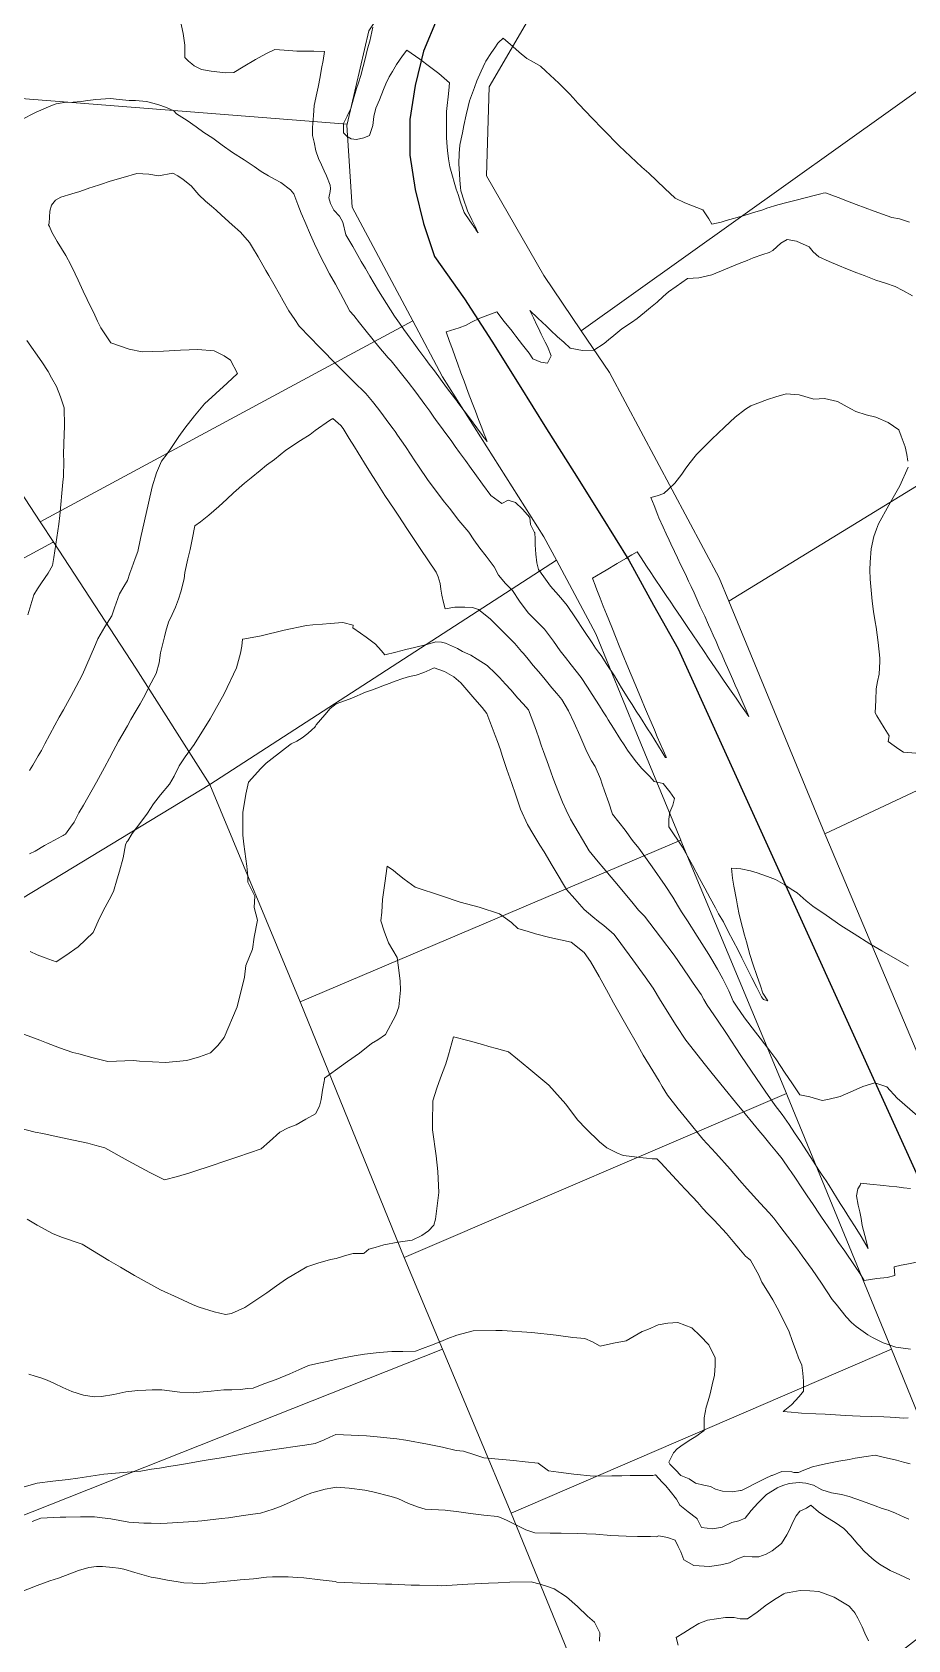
# Model space of a CAD drawing. Header units: inches. Extents: x 11351264 to 11356330, y 6702313 to 6706468.
# Drawn here: x 11351872 to 11352192, y 6705263 to 6705850 of the extents above; entities that cross this region are included whole.
import ezdxf

# ---------------------------------------------------------------- set-up
doc = ezdxf.new("R2010")
doc.units = ezdxf.units.IN
doc.header["$MEASUREMENT"] = 0
doc.layers.add('Shumate_Contours_clip1', color=7, linetype='Continuous', lineweight=0)
doc.layers.add('Shumate_Parcels_clip1', color=7, linetype='Continuous', lineweight=0)
doc.layers.add('Shumate_Streets_clip1', color=7, linetype='Continuous')

msp = doc.modelspace()

# ---------------------------------------------------------------- linework, layer by layer
at = {"layer": 'Shumate_Contours_clip1'}
for points, elevation in [([(11351926.31, 6705854.53), (11351927.28, 6705849.97), (11351927.82, 6705845.67), (11351927.9, 6705841.18), (11351929.2, 6705839.91), (11351930.35, 6705838.95), (11351931.25, 6705838.16), (11351933.94, 6705836.88), (11351937.41, 6705836.28), (11351942.69, 6705835.57), (11351945.69, 6705835.79), (11351949.21, 6705837.85), (11351953.66, 6705840.53), (11351957.43, 6705842.52), (11351960.73, 6705844.14), (11351965.8, 6705843.79), (11351968.78, 6705843.59), (11351975.02, 6705843.47), (11351978.91, 6705843.37), (11351978.36, 6705840.11), (11351977.82, 6705837.25), (11351977.27, 6705834.17), (11351976.51, 6705830.35), (11351976.08, 6705828.19), (11351975.13, 6705823.66), (11351974.82, 6705820.05), (11351974.46, 6705815.63), (11351974.53, 6705812.75), (11351975.03, 6705810.26), (11351975.73, 6705807.14), (11351976.66, 6705804.29), (11351977.74, 6705801.96), (11351978.75, 6705799.8), (11351979.58, 6705797.92), (11351980.93, 6705794.53), (11351981.06, 6705793.35), (11351980.87, 6705792.27), (11351980.46, 6705789.88), (11351981.08, 6705787.81), (11351981.29, 6705787.32), (11351982.28, 6705785.42), (11351984.31, 6705783.17), (11351985.61, 6705781.06), (11351986.69, 6705776.33), (11351989.19, 6705772.12), (11351992.3, 6705766.69), (11351993.83, 6705764.05), (11351995.43, 6705761.28), (11351998.58, 6705755.89), (11352001.5, 6705751.28), (11352004.43, 6705746.66), (11352006.26, 6705744.06), (11352007.85, 6705741.78), (11352009.19, 6705739.89), (11352011.49, 6705736.79), (11352013.36, 6705734.28), (11352015.93, 6705730.81), (11352017.14, 6705729.16), (11352019, 6705726.61), (11352021.23, 6705723.61), (11352023.46, 6705720.61), (11352026.71, 6705716.25), (11352027.14, 6705715.67), (11352027.53, 6705715.14), (11352029.84, 6705712.05), (11352032.16, 6705708.95), (11352034.48, 6705705.86), (11352036.62, 6705703), (11352036.74, 6705702.84), (11352038.26, 6705700.82), (11352037.55, 6705702.63), (11352037.23, 6705703.47), (11352036.32, 6705705.8), (11352035.15, 6705708.85), (11352033.98, 6705711.9), (11352032.81, 6705714.94), (11352031.38, 6705718.75), (11352029.83, 6705722.92), (11352028.72, 6705725.88), (11352027.51, 6705729.16), (11352026.56, 6705731.79), (11352025.56, 6705734.54), (11352024.52, 6705737.42), (11352023.26, 6705740.91), (11352028.04, 6705742.38), (11352030.59, 6705743.35), (11352032.53, 6705744.4), (11352035.66, 6705745.98), (11352041.76, 6705748.18), (11352044.49, 6705744.74), (11352047.35, 6705741.13), (11352047.96, 6705740.34), (11352048.76, 6705739.3), (11352051.24, 6705736.15), (11352053.66, 6705733.07), (11352054.95, 6705731.08), (11352057.92, 6705729.81), (11352060.28, 6705729.47), (11352061.71, 6705732.19), (11352060.31, 6705735.54), (11352059.48, 6705737.18), (11352058.04, 6705740.12), (11352057, 6705742.26), (11352056.6, 6705743.08), (11352055.18, 6705746), (11352053.85, 6705748.72), (11352056.8, 6705745.96), (11352058.37, 6705744.48), (11352059.93, 6705743), (11352061.42, 6705741.52), (11352064.02, 6705739.1), (11352066.23, 6705737.18), (11352068.63, 6705734.99), (11352073.15, 6705734.09), (11352077.18, 6705734.23), (11352081.04, 6705736.61), (11352082.63, 6705738.05), (11352084.52, 6705739.57), (11352087.46, 6705741.99), (11352090.96, 6705744.3), (11352093.1, 6705745.85), (11352095.78, 6705748.02), (11352097.95, 6705749.85), (11352100.33, 6705751.81), (11352102.55, 6705753.82), (11352104.55, 6705755.54), (11352107.27, 6705757.51), (11352111.5, 6705760.46), (11352115.58, 6705760.68), (11352120.29, 6705761.79), (11352125.34, 6705763.86), (11352130.29, 6705765.87), (11352133.21, 6705767.05), (11352135.45, 6705767.95), (11352139.01, 6705769.17), (11352141.23, 6705769.87), (11352142.61, 6705770.63), (11352145.58, 6705773.29), (11352147.89, 6705774.63), (11352151.24, 6705774.04), (11352155.93, 6705772.03), (11352157.39, 6705770.23), (11352159.41, 6705768.32), (11352163.16, 6705766.69), (11352166.35, 6705765.31), (11352169.95, 6705763.87), (11352173.3, 6705762.47), (11352175.98, 6705761.46), (11352180.28, 6705759.82), (11352183.77, 6705758.7), (11352187.29, 6705757.46), (11352190.12, 6705756.03), (11352193.59, 6705754.08)], 1428), ([(11351996.47, 6705852.36), (11351995.39, 6705847.21), (11351994.6, 6705844.33), (11351993.56, 6705840.18), (11351992.99, 6705837.94), (11351992.09, 6705834.61), (11351991.27, 6705831.96), (11351990.6, 6705829.89), (11351989.49, 6705826.09), (11351988.45, 6705822.62), (11351987.1, 6705819.76), (11351985.82, 6705817.12), (11351985.84, 6705813.69), (11351987.08, 6705812.28), (11351988.62, 6705811.54), (11351990.5, 6705811.18), (11351993.28, 6705811.89), (11351995.27, 6705812.66), (11351996.56, 6705816.3), (11351996.94, 6705819.6), (11351997.65, 6705822.68), (11351998.89, 6705825.72), (11352000.41, 6705829.49), (11352001.28, 6705831.53), (11352002.46, 6705834.16), (11352003.64, 6705836.09), (11352005.17, 6705838.62), (11352007.4, 6705841.85), (11352008.89, 6705843.89), (11352013.64, 6705840.55), (11352017.17, 6705837.98), (11352020.59, 6705835.39), (11352024.51, 6705831.91), (11352024.24, 6705829.15), (11352024.01, 6705826.84), (11352023.67, 6705823.71), (11352023.47, 6705821.5), (11352023.45, 6705817.66), (11352023.44, 6705815.16), (11352023.43, 6705812.08), (11352023.56, 6705809.97), (11352023.73, 6705807.2), (11352024.17, 6705804.15), (11352024.62, 6705801.26), (11352025.63, 6705797.8), (11352026.28, 6705795.59), (11352027, 6705793.13), (11352027.66, 6705791.08), (11352028.56, 6705788.38), (11352029.82, 6705784.6), (11352031.94, 6705781.48), (11352033.97, 6705778.56), (11352034.15, 6705778.25), (11352034.97, 6705777.14), (11352034.39, 6705778.32), (11352034.31, 6705778.48), (11352034.21, 6705778.68), (11352032.68, 6705781.81), (11352031.08, 6705785.17), (11352030.71, 6705786.22), (11352029.89, 6705788.73), (11352028.7, 6705792.5), (11352028.5, 6705793.67), (11352028.31, 6705796.36), (11352028.16, 6705798.73), (11352027.93, 6705802.35), (11352028.05, 6705806.16), (11352028.35, 6705809.17), (11352028.79, 6705811.47), (11352029.22, 6705813.71), (11352029.71, 6705816.32), (11352030.65, 6705820.2), (11352031.32, 6705823.29), (11352031.78, 6705825.41), (11352033.66, 6705830.22), (11352034.53, 6705832.72), (11352036.11, 6705836.28), (11352037.54, 6705839.38), (11352037.67, 6705839.62), (11352037.85, 6705839.93), (11352039.91, 6705842.99), (11352041.06, 6705844.71), (11352042.2, 6705846.42), (11352042.41, 6705846.7), (11352044.17, 6705848.3), (11352047.68, 6705845.18), (11352049.98, 6705843.13), (11352052.81, 6705840.82), (11352054.62, 6705839.89), (11352057.75, 6705838.1), (11352059.66, 6705836.21), (11352064.48, 6705831.83), (11352066.68, 6705829.66), (11352068.38, 6705827.94), (11352069.74, 6705826.44), (11352071.44, 6705824.58), (11352074.52, 6705821.23), (11352076.3, 6705819.37), (11352080.74, 6705814.75), (11352086.48, 6705808.92), (11352094.83, 6705801.1), (11352097.31, 6705798.89), (11352103.19, 6705793.37), (11352106.91, 6705789.75), (11352110.43, 6705788.12), (11352117.08, 6705785.56), (11352119.22, 6705782.19), (11352120.33, 6705780.26), (11352123.81, 6705781.05), (11352125.62, 6705781.63), (11352131.84, 6705783.38), (11352135.14, 6705784.37), (11352138.93, 6705785.56), (11352140.46, 6705786.13), (11352144.47, 6705787.31), (11352147.74, 6705788.22), (11352151.09, 6705789.1), (11352154.42, 6705789.96), (11352157.72, 6705790.78), (11352160.17, 6705791.33), (11352161.06, 6705791.6), (11352161.82, 6705791.7), (11352166.5, 6705789.98), (11352169.88, 6705788.72), (11352173.04, 6705787.51), (11352179.58, 6705785.03), (11352186.04, 6705782.74), (11352188.91, 6705782.18), (11352192.52, 6705781.03)], 1426), ([(11351867.84, 6705818.29), (11351873.51, 6705821.29), (11351878.93, 6705823.56), (11351880.81, 6705824.3), (11351883.73, 6705824.75), (11351887.05, 6705824.93), (11351889.92, 6705825.07), (11351892.37, 6705825.54), (11351895.37, 6705825.88), (11351900.68, 6705826.23), (11351903.9, 6705825.92), (11351907.49, 6705825.49), (11351909.87, 6705825.55), (11351913.8, 6705825.15), (11351917.98, 6705823.98), (11351921.18, 6705822.88), (11351923.8, 6705821.66), (11351924.86, 6705820.65), (11351928.7, 6705818.23), (11351931.97, 6705815.82), (11351934.81, 6705813.82), (11351938.12, 6705811.7), (11351941.51, 6705809.14), (11351945.24, 6705806.51), (11351949.48, 6705803.83), (11351953.21, 6705801.31), (11351955.75, 6705799.49), (11351958.38, 6705797.96), (11351960.61, 6705796.7), (11351962.87, 6705795.48), (11351966.49, 6705792.78), (11351967.7, 6705791.36), (11351969.16, 6705787.44), (11351970.32, 6705784.35), (11351970.85, 6705783.22), (11351971.71, 6705781.31), (11351973.8, 6705776.43), (11351975.25, 6705773.15), (11351977.71, 6705767.71), (11351978.69, 6705765.96), (11351980.7, 6705762.18), (11351982.87, 6705758.36), (11351985.62, 6705753.09), (11351988.16, 6705748.54), (11351989.53, 6705746.84), (11351991.61, 6705744.21), (11351994.03, 6705741.2), (11351998.72, 6705735.45), (11352002.15, 6705731.47), (11352003.18, 6705730.36), (11352004.24, 6705729.08), (11352007.02, 6705725.54), (11352009.39, 6705722.54), (11352012.24, 6705718.91), (11352015.46, 6705714.42), (11352015.88, 6705713.85), (11352017.28, 6705711.9), (11352018.84, 6705709.75), (11352020.07, 6705708.03), (11352021.57, 6705705.97), (11352022.8, 6705704.29), (11352025.08, 6705701.15), (11352026.64, 6705699), (11352028.21, 6705696.86), (11352030.37, 6705693.93), (11352032.47, 6705690.93), (11352033.74, 6705689.1), (11352036.6, 6705685.2), (11352039.66, 6705681.14), (11352043.65, 6705678.18), (11352045.96, 6705679.41), (11352048.63, 6705678.57), (11352051.21, 6705676.11), (11352053.88, 6705673.11), (11352054.12, 6705670.51), (11352055.27, 6705668.04), (11352055.58, 6705667.62), (11352055.72, 6705667.48), (11352055.84, 6705665.23), (11352055.86, 6705663.03), (11352056.02, 6705659.63), (11352056.38, 6705656.44), (11352057.06, 6705654.04), (11352059.03, 6705651.36), (11352061.46, 6705647.91), (11352063.34, 6705645.77), (11352065.13, 6705643.7), (11352067.51, 6705640.87), (11352070.58, 6705636.33), (11352073.63, 6705631.78), (11352076.67, 6705627.21), (11352077.91, 6705625.26), (11352078.9, 6705623.87), (11352079.86, 6705622.6), (11352082.05, 6705619.31), (11352084.73, 6705615.11), (11352087.4, 6705610.83), (11352090.08, 6705606.53), (11352091.23, 6705604.69), (11352092.75, 6705602.28), (11352094.27, 6705599.88), (11352096.8, 6705595.84), (11352098.18, 6705593.84), (11352099.5, 6705591.68), (11352100.82, 6705589.47), (11352102.14, 6705587.28), (11352103.3, 6705585.45), (11352103.41, 6705585.35), (11352103.82, 6705585.29), (11352103.5, 6705585.75), (11352102.55, 6705587.95), (11352101.47, 6705590.42), (11352100.4, 6705592.9), (11352099.34, 6705595.37), (11352098.16, 6705598.18), (11352096.83, 6705601.29), (11352095.74, 6705603.86), (11352094.63, 6705606.48), (11352093.16, 6705610.03), (11352092.2, 6705612.37), (11352089.9, 6705617.86), (11352087.57, 6705623.48), (11352086.26, 6705626.74), (11352085.39, 6705628.91), (11352083.79, 6705632.91), (11352081.86, 6705637.65), (11352080.68, 6705640.64), (11352079.52, 6705643.62), (11352078.36, 6705646.6), (11352077.33, 6705649.27), (11352077.24, 6705649.49), (11352076.7, 6705650.9), (11352081.71, 6705653.84), (11352085.82, 6705656.25), (11352088.94, 6705658.1), (11352091.16, 6705659.4), (11352093.03, 6705660.51), (11352094.27, 6705658.63), (11352096.71, 6705654.94), (11352097.82, 6705653.28), (11352099.43, 6705650.85), (11352102.15, 6705646.77), (11352103.94, 6705644.15), (11352105.11, 6705642.44), (11352106.74, 6705640.05), (11352109.16, 6705636.46), (11352111.61, 6705632.8), (11352113.35, 6705630.21), (11352115.19, 6705627.47), (11352117.51, 6705624.08), (11352119.14, 6705621.68), (11352120.51, 6705619.68), (11352122.88, 6705616.19), (11352124.62, 6705613.6), (11352126.85, 6705610.36), (11352129.19, 6705606.98), (11352130.94, 6705604.45), (11352131.79, 6705603.23), (11352133.82, 6705600.29), (11352132.46, 6705603.49), (11352131.26, 6705606.31), (11352129.84, 6705609.63), (11352128.89, 6705611.78), (11352128.01, 6705613.8), (11352126.56, 6705617.14), (11352124.98, 6705620.66), (11352124.06, 6705622.75), (11352122.95, 6705625.25), (11352121.87, 6705627.67), (11352120.8, 6705630.03), (11352119.94, 6705631.97), (11352119.09, 6705633.87), (11352117.73, 6705636.93), (11352116.14, 6705640.42), (11352115, 6705642.93), (11352113.88, 6705645.45), (11352112.78, 6705647.84), (11352111.87, 6705649.79), (11352110.7, 6705652.29), (11352108.94, 6705655.88), (11352107.83, 6705658.25), (11352106.73, 6705660.61), (11352105.42, 6705663.44), (11352104.8, 6705664.74), (11352103.7, 6705667.13), (11352102.6, 6705669.51), (11352101.04, 6705672.91), (11352100.61, 6705673.87), (11352099.25, 6705677.38), (11352098.09, 6705680.39), (11352100.41, 6705680.96), (11352102.82, 6705681.82), (11352104.56, 6705683.46), (11352106.77, 6705685.62), (11352109.33, 6705688.84), (11352110.62, 6705690.72), (11352111.99, 6705692.49), (11352114.74, 6705696.03), (11352117.8, 6705699.15), (11352120.29, 6705701.66), (11352124.94, 6705706.07), (11352126.92, 6705707.94), (11352128.87, 6705709.73), (11352132.58, 6705712.71), (11352134.63, 6705713.9), (11352140.68, 6705716.21), (11352143.73, 6705717.22), (11352147.47, 6705718.26), (11352152.26, 6705717.86), (11352157.56, 6705716.37), (11352161.44, 6705716.5), (11352166.25, 6705715.49), (11352171.16, 6705712.8), (11352172.94, 6705711.77), (11352176.68, 6705710.64), (11352180.3, 6705709.69), (11352184.76, 6705707.82), (11352188.61, 6705705.1), (11352189.5, 6705702.83), (11352190.99, 6705698.9), (11352191.54, 6705696.04), (11352191.97, 6705693.59)], 1430), ([(11351871.06, 6705580.52), (11351872.3, 6705582.49), (11351874.32, 6705585.89), (11351875.44, 6705587.93), (11351876.76, 6705590.36), (11351878.55, 6705593.75), (11351880.34, 6705597.15), (11351881.97, 6705600.01), (11351883.53, 6705602.77), (11351885.03, 6705605.4), (11351886.23, 6705607.57), (11351888.2, 6705611.26), (11351890.41, 6705615.71), (11351893.21, 6705622.06), (11351895.17, 6705626.6), (11351896.06, 6705628.68), (11351898.65, 6705633.04), (11351901.16, 6705637.15), (11351902.12, 6705640.02), (11351903.93, 6705645.14), (11351905.58, 6705647.85), (11351906.88, 6705649.99), (11351907.8, 6705652.68), (11351908.44, 6705654.6), (11351909.67, 6705658.01), (11351910.7, 6705660.58), (11351911.67, 6705665.41), (11351914.63, 6705678.24), (11351915.9, 6705684.23), (11351917.49, 6705689.34), (11351919.35, 6705693.69), (11351921.4, 6705696.27), (11351922.71, 6705698.22), (11351925.69, 6705702.61), (11351927.87, 6705705.67), (11351931.39, 6705710.17), (11351935.03, 6705714.59), (11351939.19, 6705718.35), (11351943.32, 6705722.12), (11351947.07, 6705725.69), (11351944.53, 6705730.55), (11351942.18, 6705732.13), (11351938.56, 6705733.98), (11351932.55, 6705734.42), (11351926.24, 6705734.28), (11351920.03, 6705733.89), (11351912.23, 6705733.56), (11351907.52, 6705734.63), (11351900.8, 6705736.94), (11351897.16, 6705742.33), (11351895.98, 6705744.8), (11351894.92, 6705746.99), (11351892.16, 6705752.73), (11351890.74, 6705755.82), (11351888.84, 6705759.78), (11351887.75, 6705762.07), (11351886.17, 6705765.45), (11351884.41, 6705768.86), (11351882.82, 6705771.44), (11351881.19, 6705773.99), (11351879.31, 6705777.42), (11351878.36, 6705779.49), (11351877.99, 6705780), (11351878.24, 6705780.69), (11351878.48, 6705785), (11351879.19, 6705787.19), (11351880.64, 6705789.01), (11351882.54, 6705790.1), (11351886.6, 6705791.43), (11351889.46, 6705792.19), (11351893.16, 6705793.54), (11351893.96, 6705793.82), (11351897.05, 6705794.84), (11351900.61, 6705795.98), (11351905.27, 6705797.36), (11351910.35, 6705798.84), (11351914.65, 6705798.53), (11351918.2, 6705797.94), (11351923.49, 6705798.95), (11351925.32, 6705797.93), (11351927.21, 6705796.6), (11351930.17, 6705794.29), (11351932.93, 6705790.98), (11351935.42, 6705788.75), (11351937.63, 6705786.83), (11351939.32, 6705785.35), (11351941.22, 6705783.55), (11351945.17, 6705780.01), (11351948.21, 6705777.35), (11351951.45, 6705773.54), (11351952.55, 6705771.74), (11351954.64, 6705768.31), (11351957.43, 6705763.34), (11351958.51, 6705761.5), (11351960.33, 6705758.39), (11351962.42, 6705754.72), (11351963.81, 6705752.27), (11351965.86, 6705748.6), (11351968.08, 6705745.4), (11351969.61, 6705742.96), (11351973.65, 6705738.89), (11351976.96, 6705735.49), (11351979.19, 6705733.11), (11351981.42, 6705730.79), (11351985.38, 6705726.8), (11351986.88, 6705725.38), (11351989.49, 6705722.77), (11351993.96, 6705718.4), (11351996.4, 6705715.41), (11351998.19, 6705713.16), (11351999.83, 6705711.09), (11352002.05, 6705708.08), (11352004, 6705705.43), (11352004.68, 6705704.44), (11352005.55, 6705703.17), (11352008.39, 6705699.03), (11352010.47, 6705695.87), (11352011.61, 6705694.1), (11352013.41, 6705691.41), (11352016.43, 6705686.98), (11352020.39, 6705681.68), (11352022.74, 6705678.69), (11352024.48, 6705676.42), (11352027.91, 6705672), (11352031.56, 6705667.65), (11352033.35, 6705664.89), (11352035.62, 6705661.86), (11352037.89, 6705658.94), (11352039.43, 6705656.96), (11352040.89, 6705655.01), (11352042.46, 6705651.95), (11352044.99, 6705648.96), (11352047.5, 6705646.35), (11352050.13, 6705642.47), (11352053.28, 6705638.23), (11352056.66, 6705634.83), (11352059.23, 6705632.19), (11352062.45, 6705627.81), (11352064.97, 6705624.3), (11352066.84, 6705621.86), (11352068.91, 6705619.14), (11352070.77, 6705616.84), (11352072.65, 6705614.53), (11352074.89, 6705611.08), (11352076.69, 6705608.3), (11352079.36, 6705604.17), (11352080.71, 6705601.99), (11352081.84, 6705600.15), (11352082.52, 6705599.06), (11352084.4, 6705596.09), (11352087.03, 6705591.84), (11352088.27, 6705589.93), (11352089.56, 6705588.01), (11352092.31, 6705584.17), (11352094.67, 6705581.35), (11352097.66, 6705578.42), (11352099.24, 6705576.57), (11352102.57, 6705575.82), (11352104.96, 6705572.81), (11352106.76, 6705570.38), (11352106.12, 6705567.88), (11352104.98, 6705565.38), (11352104.64, 6705562.78), (11352104.6, 6705559.97), (11352109.57, 6705552.59), (11352111.44, 6705549.25), (11352113.29, 6705545.89), (11352115.88, 6705541.12), (11352117.81, 6705537.52), (11352119.74, 6705533.92), (11352121.65, 6705530.32), (11352122.76, 6705528.19), (11352124.58, 6705525.19), (11352126.36, 6705521.76), (11352128.14, 6705518.33), (11352129.91, 6705514.88), (11352131.34, 6705512.05), (11352133.16, 6705508.43), (11352134.96, 6705504.8), (11352136.79, 6705501.19), (11352138.54, 6705497.77), (11352139.17, 6705496.84), (11352140.75, 6705496.3), (11352138.93, 6705499.2), (11352138.13, 6705501.78), (11352136.8, 6705505.63), (11352135.5, 6705509.48), (11352134.24, 6705513.34), (11352133.01, 6705517.96), (11352132.31, 6705520.36), (11352131.58, 6705523.13), (11352130.34, 6705527.87), (11352129.67, 6705531.14), (11352129.3, 6705533.22), (11352128.43, 6705538.26), (11352127.92, 6705541.19), (11352127.56, 6705544.87), (11352130.98, 6705544.67), (11352134.51, 6705543.89), (11352136.91, 6705543.12), (11352140.73, 6705541.86), (11352143.54, 6705540.66), (11352147.03, 6705538.71), (11352149.32, 6705537.21), (11352151.49, 6705535.79), (11352154.83, 6705532.95), (11352157.22, 6705530.92), (11352162.13, 6705527.63), (11352167.51, 6705523.94), (11352172.38, 6705520.87), (11352178.1, 6705517.22), (11352182.39, 6705514.66), (11352189.02, 6705510.81), (11352192.15, 6705509.03)], 1432), ([(11351870.46, 6705637.51), (11351872.71, 6705644.83), (11351873.99, 6705646.94), (11351875.46, 6705649.18), (11351877.88, 6705652.7), (11351879.55, 6705655.5), (11351879.94, 6705658.46), (11351881.76, 6705670.65), (11351882.13, 6705673.77), (11351883.33, 6705686.01), (11351883.47, 6705688.01), (11351883.6, 6705693.7), (11351883.53, 6705696.08), (11351883.66, 6705700.16), (11351883.94, 6705706.52), (11351883.71, 6705713.09), (11351882.38, 6705717.14), (11351880.99, 6705720.98), (11351879.1, 6705724.05), (11351877.87, 6705726.39), (11351875.58, 6705729.98), (11351870.18, 6705737.71)], 1430), ([(11351871.07, 6705550.08), (11351873.13, 6705551.12), (11351876.62, 6705553.1), (11351880.19, 6705555.03), (11351882.91, 6705556.52), (11351883.36, 6705556.78), (11351883.71, 6705556.99), (11351884.2, 6705557.3), (11351886.13, 6705559.83), (11351887.41, 6705561.66), (11351889.07, 6705565.06), (11351890.77, 6705567.94), (11351892.43, 6705570.74), (11351895.57, 6705576.31), (11351898.48, 6705581.66), (11351900.32, 6705585.06), (11351901.71, 6705587.64), (11351903.61, 6705591.26), (11351904.78, 6705593.35), (11351906.85, 6705596.91), (11351908.13, 6705599.16), (11351910.12, 6705602.55), (11351911.48, 6705604.99), (11351913.31, 6705608.23), (11351914.72, 6705611.01), (11351917.35, 6705615.96), (11351918.5, 6705619.95), (11351919, 6705623.63), (11351920.39, 6705629.43), (11351920.94, 6705631.49), (11351921.88, 6705634.74), (11351923.21, 6705637.63), (11351924.48, 6705640.32), (11351925.54, 6705643.16), (11351926.43, 6705645.92), (11351927.66, 6705650.59), (11351927.86, 6705653), (11351928.9, 6705657.88), (11351929.76, 6705661.35), (11351930.5, 6705664.96), (11351931.48, 6705670.04), (11351933.51, 6705671.45), (11351936.64, 6705673.92), (11351940.26, 6705677.01), (11351943.16, 6705679.71), (11351945.66, 6705682.07), (11351949.58, 6705685.56), (11351952.06, 6705687.6), (11351955.4, 6705690.22), (11351957.72, 6705692.18), (11351960.65, 6705694.23), (11351964.71, 6705697.64), (11351970.06, 6705701.16), (11351973.63, 6705703.44), (11351975.47, 6705704.86), (11351980.69, 6705708.53), (11351981.95, 6705709.3), (11351984.87, 6705706.63), (11351985.65, 6705705.63), (11351987.87, 6705701.99), (11351989.8, 6705698.91), (11351991.18, 6705696.65), (11351994.5, 6705691.34), (11351996.57, 6705687.98), (11351997.8, 6705685.98), (11352000.84, 6705681.14), (11352004.32, 6705676.06), (11352005.73, 6705673.88), (11352009.13, 6705668.71), (11352012.53, 6705663.57), (11352014.06, 6705661.32), (11352016.57, 6705657.54), (11352019.67, 6705653.04), (11352020.33, 6705651.4), (11352021.05, 6705648.92), (11352021.38, 6705646.85), (11352021.7, 6705644.67), (11352022.28, 6705642.02), (11352022.93, 6705639.63), (11352026.48, 6705640.24), (11352030.17, 6705640.3), (11352032.96, 6705640.2), (11352035.14, 6705639.47), (11352039.48, 6705635.88), (11352042.15, 6705633.22), (11352048.38, 6705627.01), (11352050.84, 6705624.11), (11352051.17, 6705623.75), (11352051.51, 6705623.31), (11352053.23, 6705621.27), (11352055.14, 6705618.99), (11352057.03, 6705616.7), (11352058.92, 6705614.41), (11352061.9, 6705610.83), (11352063.71, 6705608.69), (11352065.51, 6705606.54), (11352068.03, 6705602.33), (11352070, 6705598.03), (11352072.11, 6705593.37), (11352074.72, 6705587.38), (11352076.43, 6705584.13), (11352077.77, 6705581.98), (11352079.62, 6705577.48), (11352080.29, 6705575.56), (11352081.17, 6705573.11), (11352082.73, 6705568.75), (11352083.98, 6705565), (11352084.08, 6705564.6), (11352088.72, 6705558.75), (11352091.42, 6705555.01), (11352093.64, 6705552.13), (11352098.49, 6705545.36), (11352103.33, 6705538.56), (11352106.04, 6705534.21), (11352108.16, 6705530.74), (11352109.22, 6705528.91), (11352111.41, 6705525.65), (11352115, 6705519.99), (11352119.29, 6705513.24), (11352120.37, 6705511.52), (11352122.43, 6705507.9), (11352124.4, 6705504.45), (11352126.5, 6705499.96), (11352128.17, 6705496.18), (11352129.37, 6705494.37), (11352132.31, 6705490.1), (11352136.33, 6705484.89), (11352137.94, 6705482.69), (11352141.55, 6705478.07), (11352143.66, 6705475.16), (11352147.15, 6705469.88), (11352149.6, 6705466.4), (11352152.54, 6705461.95), (11352156.18, 6705461.23), (11352160.62, 6705459.92), (11352162.7, 6705460.23), (11352167.26, 6705461.34), (11352173.01, 6705463.9), (11352175.53, 6705465), (11352179.87, 6705466.42), (11352184.3, 6705464.95), (11352188.06, 6705460.75), (11352195.49, 6705454.37)], 1434), ([(11352192.01, 6705691.46), (11352188.98, 6705684.68), (11352187.01, 6705681.25), (11352184.98, 6705677.58), (11352181.21, 6705670.69), (11352180.46, 6705668.74), (11352179.46, 6705666.11), (11352178.49, 6705661.6), (11352178.22, 6705656.73), (11352178.09, 6705653.95), (11352178.16, 6705650.54), (11352178.87, 6705642.44), (11352179.44, 6705638.65), (11352180, 6705634.96), (11352180.33, 6705632.94), (11352181.06, 6705627.37), (11352181.7, 6705621.65), (11352181.72, 6705620.43), (11352181.42, 6705615.78), (11352180.89, 6705613.14), (11352180.42, 6705610.42), (11352180.23, 6705606.22), (11352179.98, 6705601.59), (11352180.63, 6705600.53), (11352182, 6705598.31), (11352183.34, 6705596.1), (11352185.09, 6705593.29), (11352184.78, 6705591.22), (11352186.99, 6705589.53), (11352188.66, 6705588.31), (11352190.36, 6705587.21), (11352194.86, 6705586.89)], 1430), ([(11351871.37, 6705514.36), (11351873.96, 6705513.21), (11351876.86, 6705512.09), (11351880.87, 6705510.6), (11351884.42, 6705512.96), (11351888.87, 6705516.05), (11351894.31, 6705521.31), (11351896.62, 6705526.55), (11351898.75, 6705530.64), (11351900.17, 6705533.23), (11351901.73, 6705536.3), (11351903.16, 6705540.94), (11351904.03, 6705543.79), (11351905.35, 6705548.68), (11351906.19, 6705553.35), (11351906.63, 6705554.45), (11351907.06, 6705554.82), (11351908.65, 6705557.53), (11351911.77, 6705561.68), (11351914.24, 6705564.91), (11351916.46, 6705568.33), (11351918.98, 6705571.66), (11351922.28, 6705575.55), (11351923.9, 6705578.52), (11351925.8, 6705582.27), (11351927.94, 6705585.52), (11351931.22, 6705590.03), (11351937.05, 6705599.41), (11351942.16, 6705608.61), (11351946.71, 6705618.1), (11351947.46, 6705620.76), (11351948.19, 6705623.43), (11351948.63, 6705626.07), (11351948.9, 6705628.56), (11351949.02, 6705628.59), (11351952.43, 6705629.22), (11351955.75, 6705629.84), (11351964.11, 6705631.91), (11351972.33, 6705633.57), (11351974.58, 6705633.75), (11351978.14, 6705634.05), (11351980.99, 6705634.24), (11351985.55, 6705634.62), (11351989.29, 6705633.73), (11351989.21, 6705632.66), (11351992.04, 6705630.77), (11351994.13, 6705629.35), (11351997.5, 6705626.8), (11351999.54, 6705624.38), (11352000.87, 6705622.81), (11352004.89, 6705623.84), (11352008.6, 6705624.78), (11352011.69, 6705625.52), (11352016.28, 6705626.68), (11352019.55, 6705627.56), (11352021.6, 6705627.43), (11352023.07, 6705627.1), (11352027.41, 6705625.1), (11352029.25, 6705624.08), (11352032.26, 6705622.7), (11352034.68, 6705621.28), (11352038.23, 6705618.99), (11352041.31, 6705615.98), (11352042.73, 6705614.56), (11352044.92, 6705612.17), (11352046.87, 6705610), (11352049.47, 6705607.04), (11352051.43, 6705604.95), (11352053.36, 6705602.69), (11352055.38, 6705597.65), (11352056.31, 6705594.93), (11352057.12, 6705592.49), (11352058.13, 6705589.49), (11352058.88, 6705587.45), (11352060.72, 6705582.51), (11352062.41, 6705577.66), (11352064.33, 6705572.61), (11352065.85, 6705569.03), (11352067.15, 6705566.06), (11352068.68, 6705562.8), (11352071.48, 6705558.07), (11352073.09, 6705555.31), (11352075.52, 6705551.14), (11352078.8, 6705547.21), (11352080.88, 6705544.74), (11352086.23, 6705538.39), (11352091.59, 6705531.91), (11352093.5, 6705529.5), (11352095.71, 6705527.3), (11352099.64, 6705522.15), (11352101.55, 6705519.63), (11352106.61, 6705513), (11352111.84, 6705505.43), (11352113.51, 6705502.86), (11352116.39, 6705498.62), (11352117.47, 6705496.86), (11352118.59, 6705494.72), (11352122.38, 6705489.29), (11352125.66, 6705484.38), (11352130.94, 6705476.42), (11352136.62, 6705467.97), (11352139.85, 6705463.33), (11352143.48, 6705458.14), (11352145.98, 6705454.83), (11352148.55, 6705451.17), (11352150.57, 6705448.13), (11352152.7, 6705444.91), (11352155.13, 6705441.16), (11352156.26, 6705439.4), (11352157.56, 6705437.38), (11352159.23, 6705434.78), (11352160.4, 6705433.01), (11352162.06, 6705430.51), (11352163.17, 6705428.79), (11352164.55, 6705426.61), (11352165.89, 6705424.42), (11352167.26, 6705422.24), (11352168.63, 6705420.06), (11352170.64, 6705416.85), (11352172.75, 6705413.68), (11352174.85, 6705410.22), (11352177.48, 6705405.85), (11352176.25, 6705410.51), (11352175.26, 6705414.22), (11352174.87, 6705416.78), (11352174.39, 6705419.22), (11352173.85, 6705421.65), (11352173.19, 6705425.03), (11352173.68, 6705427.62), (11352174.51, 6705428.95), (11352174.81, 6705429.7), (11352178.11, 6705429.34), (11352183.02, 6705428.83), (11352185.16, 6705428.61), (11352187.97, 6705428.31), (11352190.34, 6705428.05), (11352192.95, 6705427.77)], 1436), ([(11351868.25, 6705484.46), (11351872.52, 6705482.86), (11351874.94, 6705481.99), (11351877.32, 6705481.02), (11351882.12, 6705479.18), (11351886.98, 6705477.47), (11351889.12, 6705476.93), (11351893.87, 6705475.65), (11351899.75, 6705474.12), (11351909.06, 6705474.5), (11351911.28, 6705474.32), (11351920.83, 6705473.84), (11351928.58, 6705474.6), (11351933.22, 6705475.93), (11351937.21, 6705477.31), (11351939.95, 6705480.07), (11351942.19, 6705482.98), (11351946.96, 6705494.12), (11351949.58, 6705505.04), (11351950.1, 6705509.29), (11351952.55, 6705515.21), (11351953.23, 6705519.58), (11351954.34, 6705525.86), (11351953.14, 6705530.52), (11351953.38, 6705534.61), (11351950.87, 6705539.79), (11351950.81, 6705541.91), (11351950.49, 6705545.59), (11351949.37, 6705553.68), (11351949.07, 6705556.95), (11351948.97, 6705565.24), (11351950.14, 6705571.93), (11351951.15, 6705576.3), (11351955.58, 6705581.28), (11351957.61, 6705583.29), (11351964.61, 6705588.7), (11351966.69, 6705590.34), (11351968.71, 6705591.34), (11351970.73, 6705592.54), (11351972.76, 6705594.07), (11351974.28, 6705595.42), (11351975.38, 6705596.45), (11351975.54, 6705596.8), (11351975.81, 6705597.3), (11351978.93, 6705600.96), (11351980.97, 6705603.19), (11351983.07, 6705604.88), (11351986.53, 6705606.09), (11351988.88, 6705606.99), (11351993.89, 6705609.14), (11351996, 6705609.94), (11351997.98, 6705610.7), (11352000.22, 6705611.54), (11352002.46, 6705612.36), (11352004.71, 6705613.18), (11352007.42, 6705614.18), (11352009.95, 6705614.88), (11352012.3, 6705615.4), (11352015.09, 6705616.38), (11352017.39, 6705617.34), (11352018.89, 6705618.09), (11352022.67, 6705616.69), (11352026.07, 6705614.82), (11352028.68, 6705612.55), (11352031.59, 6705609.14), (11352033.78, 6705606.66), (11352036.45, 6705603.65), (11352038.2, 6705601.37), (11352039.29, 6705598.43), (11352040.13, 6705596.28), (11352041.22, 6705593.3), (11352042.01, 6705591.18), (11352043.12, 6705588.08), (11352043.78, 6705586.08), (11352045.48, 6705580.96), (11352047.26, 6705575.86), (11352048.64, 6705571.87), (11352050.48, 6705566.48), (11352052.99, 6705560.77), (11352054.96, 6705557.56), (11352057.53, 6705553.29), (11352059.07, 6705550.77), (11352062.03, 6705545.81), (11352063.17, 6705543.95), (11352067.25, 6705537.1), (11352070.29, 6705533.59), (11352073.66, 6705529.69), (11352076.93, 6705527.11), (11352078.95, 6705525.39), (11352080.84, 6705523.91), (11352084.61, 6705520.62), (11352087.07, 6705517.28), (11352091.47, 6705511.34), (11352095.96, 6705505.07), (11352098.91, 6705501.03), (11352101.55, 6705496.49), (11352107.34, 6705487.3), (11352110.89, 6705481.92), (11352118.04, 6705472.86), (11352120.01, 6705470.45), (11352125.24, 6705463.93), (11352129, 6705459.35), (11352132.47, 6705455.08), (11352138.08, 6705448.26), (11352139.09, 6705447.11), (11352141.58, 6705444.07), (11352143.93, 6705441.18), (11352146.02, 6705438.61), (11352148.63, 6705434.8), (11352148.95, 6705434.32), (11352149.29, 6705433.81), (11352150.85, 6705431.52), (11352153.03, 6705428.32), (11352155.21, 6705425.11), (11352157.37, 6705421.88), (11352158.06, 6705420.82), (11352158.94, 6705419.47), (11352160.45, 6705417.24), (11352163.9, 6705412.13), (11352166.67, 6705408.05), (11352168.89, 6705404.78), (11352172.45, 6705399.62), (11352174.56, 6705396.49), (11352175.98, 6705394.14), (11352180.56, 6705394.9), (11352184.43, 6705395.21), (11352187.21, 6705395.93), (11352186.92, 6705399.16), (11352189.46, 6705399.72), (11352191.58, 6705400.11), (11352196.94, 6705401.14)], 1438), ([(11351866.57, 6705450.05), (11351873.18, 6705448.36), (11351876.01, 6705447.88), (11351879.71, 6705447.05), (11351887.2, 6705445.4), (11351892.47, 6705444.33), (11351894.99, 6705443.64), (11351898.63, 6705442.66), (11351907.1, 6705437.91), (11351915.12, 6705433.64), (11351920.42, 6705430.88), (11351925.17, 6705432.1), (11351929.65, 6705433.44), (11351938.88, 6705436.56), (11351940.98, 6705437.27), (11351947.19, 6705439.37), (11351955.7, 6705442.27), (11351958.83, 6705444.93), (11351962.56, 6705448.39), (11351965.65, 6705449.9), (11351968.47, 6705451.04), (11351971.99, 6705453.09), (11351975.53, 6705455.03), (11351977.07, 6705457.84), (11351977.65, 6705460.29), (11351978.19, 6705463.71), (11351978.78, 6705466.88), (11351978.87, 6705467.64), (11351978.85, 6705468.11), (11351982.93, 6705470.96), (11351987.29, 6705474.18), (11351991.63, 6705477.23), (11351996.03, 6705480.74), (11351998.36, 6705482.07), (11352001.2, 6705483.99), (11352004.96, 6705491.16), (11352005.98, 6705494.1), (11352006.59, 6705500.21), (11352006.49, 6705503.62), (11352005.73, 6705509.43), (11352005.43, 6705512.16), (11352002.29, 6705517.5), (11352000.64, 6705521.84), (11351999.45, 6705525.54), (11351999.81, 6705528.71), (11352000.03, 6705533.38), (11352000.86, 6705539.38), (11352001.72, 6705545.61), (11352004.02, 6705544.02), (11352005.61, 6705542.68), (11352008, 6705540.88), (11352012.01, 6705537.96), (11352021.59, 6705534.68), (11352028.36, 6705532.43), (11352035.37, 6705530.64), (11352042.78, 6705528.15), (11352047.21, 6705525.05), (11352049.45, 6705522.83), (11352053.28, 6705521.64), (11352055.92, 6705520.8), (11352061.21, 6705519.51), (11352068.95, 6705517.77), (11352073.69, 6705514.04), (11352076.05, 6705510.76), (11352079.14, 6705505.19), (11352082.57, 6705499.02), (11352084.47, 6705495.59), (11352089.85, 6705486.03), (11352092.67, 6705481.12), (11352095.32, 6705476.54), (11352098.78, 6705470.81), (11352101.09, 6705466.93), (11352102.24, 6705465.07), (11352104.13, 6705461.89), (11352108.07, 6705456.89), (11352111.29, 6705452.84), (11352117.02, 6705445.79), (11352121.76, 6705440.63), (11352127.07, 6705434.76), (11352130.46, 6705430.81), (11352133.22, 6705427.59), (11352138.05, 6705422.36), (11352141.27, 6705418.82), (11352142.95, 6705416.86), (11352145.17, 6705414.03), (11352146.79, 6705411.92), (11352151.61, 6705405.51), (11352153.37, 6705403.09), (11352157.02, 6705398.12), (11352160.46, 6705393.09), (11352164.31, 6705387.14), (11352165.79, 6705385.42), (11352169.4, 6705380.77), (11352171.36, 6705378.81), (11352173.05, 6705377.24), (11352177.3, 6705374.2), (11352178.99, 6705373.24), (11352182.93, 6705371.32), (11352187.56, 6705369.8), (11352192.93, 6705368.95)], 1440), ([(11351870.24, 6705416.53), (11351873.95, 6705414.39), (11351879.46, 6705411.32), (11351882.83, 6705409.93), (11351890.4, 6705407.4), (11351900.1, 6705401.46), (11351904.32, 6705399), (11351909.47, 6705395.96), (11351918.93, 6705390.74), (11351925.39, 6705387.76), (11351930.9, 6705385.16), (11351933.05, 6705384.41), (11351938.55, 6705382.63), (11351942.68, 6705381.67), (11351944.85, 6705382.09), (11351949.72, 6705384.19), (11351957.85, 6705389.64), (11351961.29, 6705392.18), (11351964.94, 6705394.76), (11351972.41, 6705399.08), (11351976.4, 6705400.46), (11351981.03, 6705401.75), (11351983.13, 6705402.21), (11351985.79, 6705402.98), (11351987.91, 6705403.62), (11351989.3, 6705403.99), (11351993.04, 6705403.98), (11351993.16, 6705404), (11351993.39, 6705404.12), (11351995.11, 6705405.52), (11351997.32, 6705406.17), (11352000.53, 6705407.14), (11352005.81, 6705408.11), (11352010.88, 6705408.86), (11352014.4, 6705410.51), (11352016.8, 6705412.21), (11352018.83, 6705414.38), (11352019.44, 6705416.51), (11352020.61, 6705426.31), (11352020.21, 6705433.99), (11352019.69, 6705439.66), (11352018.33, 6705449.2), (11352018.27, 6705451.72), (11352018.47, 6705459.83), (11352019.92, 6705464.38), (11352021.24, 6705468.22), (11352023.13, 6705473.27), (11352024.18, 6705476.62), (11352025.96, 6705483.18), (11352031.68, 6705481.7), (11352036.52, 6705480.33), (11352038.88, 6705479.7), (11352041.66, 6705478.9), (11352046.09, 6705477.72), (11352049.31, 6705475.02), (11352053.51, 6705471.59), (11352060.79, 6705465.5), (11352066.97, 6705458.59), (11352071.25, 6705452.8), (11352074.41, 6705449.53), (11352079.36, 6705444.77), (11352082.05, 6705442.59), (11352085.59, 6705440.79), (11352088.01, 6705439.8), (11352090.15, 6705439.52), (11352094.04, 6705439.1), (11352096.47, 6705438.86), (11352098.58, 6705438.58), (11352100.28, 6705438.58), (11352101.67, 6705437.1), (11352106.01, 6705432.48), (11352107.48, 6705430.9), (11352110.63, 6705427.55), (11352113.26, 6705424.69), (11352115.23, 6705422.59), (11352117.1, 6705420.48), (11352118.82, 6705418.63), (11352121.18, 6705416.12), (11352125.67, 6705411.24), (11352128.14, 6705408.41), (11352130.8, 6705405.21), (11352132.62, 6705403.03), (11352134.49, 6705401.5), (11352137.49, 6705396.12), (11352138.66, 6705393.5), (11352140.69, 6705390.23), (11352142.63, 6705387.1), (11352144.2, 6705384.09), (11352146.23, 6705380.12), (11352147.38, 6705377.77), (11352148.44, 6705375.66), (11352149.82, 6705371.86), (11352151.14, 6705368.24), (11352152.04, 6705365.82), (11352153.19, 6705363.14), (11352153.53, 6705360.25), (11352153.88, 6705357.37), (11352153.78, 6705353.71), (11352153.39, 6705353.06), (11352152.21, 6705351.72), (11352149.39, 6705348.67), (11352146.35, 6705346.17), (11352149.3, 6705345.93), (11352151.89, 6705345.74), (11352153.04, 6705345.65), (11352158.33, 6705345.4), (11352161.71, 6705345.2), (11352163.87, 6705345.07), (11352169.09, 6705344.77), (11352171.73, 6705344.62), (11352174.51, 6705344.47), (11352178.84, 6705344.36), (11352183.17, 6705344.24), (11352185.44, 6705344.1), (11352187.49, 6705344.02), (11352190.36, 6705343.8), (11352192.04, 6705343.92)], 1442), ([(11351870.89, 6705359.82), (11351873.2, 6705359.11), (11351875.62, 6705358.35), (11351877.58, 6705357.68), (11351880.28, 6705356.47), (11351883.3, 6705355.04), (11351886.62, 6705353.49), (11351890.83, 6705352.25), (11351894.67, 6705351.58), (11351897.45, 6705351.75), (11351901.87, 6705352.45), (11351906.3, 6705353.37), (11351910.73, 6705353.89), (11351913.56, 6705353.96), (11351915.92, 6705354.12), (11351919.45, 6705354.18), (11351925.98, 6705353.29), (11351930.95, 6705352.99), (11351934.52, 6705353.41), (11351937.52, 6705353.6), (11351942.04, 6705354.16), (11351945.05, 6705354.18), (11351948.21, 6705354.28), (11351950.72, 6705354.62), (11351952.77, 6705354.74), (11351956.66, 6705356.31), (11351961.2, 6705357.92), (11351966.14, 6705360.01), (11351969.48, 6705361.49), (11351973.07, 6705363.08), (11351976.8, 6705363.84), (11351979.79, 6705364.56), (11351983.42, 6705365.3), (11351989.71, 6705366.59), (11351993.47, 6705367.22), (11351998.79, 6705367.83), (11352003.43, 6705368.13), (11352007.46, 6705368.21), (11352012.13, 6705368.33), (11352014.65, 6705369.22), (11352017.91, 6705370.46), (11352021.34, 6705371.81), (11352023.95, 6705372.93), (11352027.16, 6705374.13), (11352033.13, 6705375.72), (11352041.48, 6705375.84), (11352043.8, 6705375.85), (11352054.57, 6705375.06), (11352063.49, 6705374.18), (11352069.61, 6705373.25), (11352073.99, 6705372.9), (11352076.81, 6705371.73), (11352079.52, 6705370.06), (11352084.41, 6705371.18), (11352089.07, 6705372.1), (11352094.94, 6705375.41), (11352096.99, 6705376.17), (11352100.68, 6705377.87), (11352104.25, 6705378.46), (11352107.97, 6705378.76), (11352113.04, 6705376.82), (11352116.06, 6705373.88), (11352119.28, 6705370.55), (11352121.55, 6705365.9), (11352121.55, 6705363.06), (11352121.35, 6705359.55), (11352120.47, 6705355.99), (11352119.79, 6705352.67), (11352118.98, 6705350.09), (11352118.28, 6705347.75), (11352117.6, 6705343.88), (11352117.53, 6705341.88), (11352117.6, 6705339.26), (11352114.47, 6705337.1), (11352112.72, 6705335.99), (11352109.93, 6705334.16), (11352107.68, 6705332.62), (11352106.34, 6705331.08), (11352105.47, 6705329.43), (11352104.65, 6705327.74), (11352105.02, 6705327), (11352105.55, 6705326.33), (11352107.02, 6705324.86), (11352109.06, 6705322.78), (11352112.02, 6705321.61), (11352114.41, 6705320.01), (11352117.38, 6705319.35), (11352119.89, 6705318.76), (11352121.73, 6705317.82), (11352124.25, 6705317.15), (11352127.83, 6705316.89), (11352130.76, 6705317.31), (11352131.04, 6705317.31), (11352131.46, 6705317.45), (11352133.6, 6705318.53), (11352136.19, 6705319.84), (11352138.4, 6705320.95), (11352140.84, 6705322.16), (11352141.21, 6705322.34), (11352142.11, 6705322.79), (11352142.34, 6705322.88), (11352145.87, 6705324.34), (11352149.58, 6705324.17), (11352150.25, 6705323.93), (11352151.98, 6705323.9), (11352153.95, 6705324.75), (11352157.06, 6705326), (11352159.22, 6705326.47), (11352161.87, 6705327.1), (11352164.26, 6705327.57), (11352166.76, 6705328.06), (11352170.56, 6705328.73), (11352172.69, 6705329.12), (11352176.71, 6705329.82), (11352179.99, 6705330.24), (11352182.94, 6705329.48), (11352187.75, 6705328.38), (11352190.37, 6705327.72), (11352192.8, 6705327.05)], 1444), ([(11351869.11, 6705318.71), (11351873.9, 6705319.98), (11351879.68, 6705320.7), (11351885.2, 6705321.37), (11351888.7, 6705321.9), (11351891.89, 6705322.37), (11351898.29, 6705323.31), (11351905.41, 6705323.94), (11351909.57, 6705324.33), (11351911.76, 6705324.45), (11351915.64, 6705325.08), (11351918.65, 6705325.51), (11351922.03, 6705326.08), (11351925.87, 6705326.73), (11351928.84, 6705327.26), (11351933.49, 6705328.02), (11351935.61, 6705328.39), (11351941.16, 6705329.27), (11351948.8, 6705330.63), (11351955.55, 6705331.64), (11351962.28, 6705332.63), (11351969, 6705333.58), (11351971.7, 6705333.93), (11351975.5, 6705334.48), (11351978.69, 6705335.87), (11351980.86, 6705336.87), (11351983.04, 6705337.82), (11351994.19, 6705337.35), (11351996.82, 6705337.04), (11352005.34, 6705336.24), (11352008.54, 6705335.72), (11352016.5, 6705334.28), (11352021.95, 6705333.15), (11352026.9, 6705331.99), (11352029.68, 6705331.71), (11352033.73, 6705330.4), (11352037.11, 6705329.33), (11352041.03, 6705328.95), (11352047.88, 6705328.33), (11352052.11, 6705327.82), (11352056.86, 6705327.28), (11352060.66, 6705324.53), (11352064.32, 6705324.06), (11352069.92, 6705323.35), (11352077.12, 6705322.6), (11352083.86, 6705322.69), (11352087.52, 6705322.75), (11352090.55, 6705322.79), (11352093.18, 6705322.82), (11352098.83, 6705322.82), (11352099.79, 6705323.05), (11352102.24, 6705320.4), (11352103.54, 6705319.04), (11352105.17, 6705317.05), (11352107.46, 6705314.2), (11352108.68, 6705311.99), (11352111.71, 6705309.53), (11352114.8, 6705307.23), (11352114.92, 6705307.1), (11352114.97, 6705307.04), (11352116.6, 6705303.8), (11352120.72, 6705303.29), (11352124.13, 6705303.94), (11352127.59, 6705305.62), (11352130.21, 6705306.31), (11352132.47, 6705307.21), (11352134.68, 6705310.07), (11352137.13, 6705312.74), (11352140.26, 6705315.84), (11352144.04, 6705318.2), (11352144.25, 6705318.33), (11352146.3, 6705319.2), (11352148.64, 6705319.96), (11352152.24, 6705320.28), (11352154.64, 6705319.97), (11352157.51, 6705319.33), (11352160.58, 6705317.57), (11352164.11, 6705316.48), (11352167.74, 6705315.89), (11352170.52, 6705315.13), (11352175.38, 6705313.44), (11352180.04, 6705311.74), (11352182.57, 6705310.78), (11352184.71, 6705310.1), (11352187.38, 6705309.08), (11352190.59, 6705307.62), (11352192.29, 6705306.83)], 1446), ([(11351872.07, 6705306.06), (11351875.28, 6705307.27), (11351882.33, 6705307.57), (11351884.34, 6705307.6), (11351889.71, 6705307.68), (11351894.8, 6705307.77), (11351897.69, 6705307.34), (11351900.76, 6705306.99), (11351907.44, 6705305.74), (11351912.84, 6705305.44), (11351915.57, 6705305.35), (11351918.9, 6705305.22), (11351921.4, 6705305.44), (11351927.21, 6705305.76), (11351931.18, 6705306.05), (11351934.06, 6705306.27), (11351941.19, 6705307.07), (11351943.84, 6705307.39), (11351948.48, 6705308.05), (11351952.63, 6705308.65), (11351955.5, 6705309.09), (11351960.05, 6705310.5), (11351963.09, 6705311.66), (11351967.14, 6705313.48), (11351971.7, 6705315.48), (11351974.21, 6705316.51), (11351979.07, 6705317.79), (11351981.95, 6705318.3), (11351983.15, 6705318.53), (11351987.93, 6705318.2), (11351993.57, 6705317.49), (11351996.46, 6705316.82), (11352003.21, 6705315.11), (11352005.6, 6705314.44), (11352009.58, 6705312.63), (11352013.25, 6705311.21), (11352015.66, 6705310.5), (11352022.97, 6705310.17), (11352027.93, 6705309.58), (11352032.15, 6705308.99), (11352037.11, 6705308.36), (11352042.02, 6705307.86), (11352043.13, 6705307.48), (11352045.6, 6705306.36), (11352049.03, 6705304.66), (11352052.46, 6705303), (11352055.68, 6705301.9), (11352061.34, 6705301.8), (11352065.36, 6705301.78), (11352071.14, 6705301.67), (11352077.93, 6705301.34), (11352083.49, 6705300.93), (11352086.19, 6705300.79), (11352089.01, 6705300.63), (11352093.24, 6705300.5), (11352097.99, 6705300.5), (11352099.98, 6705300.37), (11352101.03, 6705300.82), (11352104.1, 6705300.14), (11352106.98, 6705299.24), (11352108.07, 6705296.88), (11352109.07, 6705294.91), (11352110.15, 6705292.03), (11352113.82, 6705289.95), (11352119.55, 6705289.6), (11352123.63, 6705290.2), (11352126.76, 6705290.85), (11352129.66, 6705292.32), (11352132.3, 6705293.29), (11352135.02, 6705293.13), (11352137.46, 6705293.13), (11352140.24, 6705294.11), (11352142.38, 6705295.28), (11352145.76, 6705297.91), (11352147.77, 6705301.1), (11352148.67, 6705303.02), (11352149.87, 6705305.71), (11352151.14, 6705308.08), (11352152.51, 6705309.81), (11352154.89, 6705310.84), (11352156.5, 6705311.99), (11352159.33, 6705309.52), (11352161.94, 6705307.68), (11352165.38, 6705305.64), (11352168.59, 6705303.48), (11352171.19, 6705300.69), (11352173.56, 6705297.79), (11352174.38, 6705297.04), (11352175.8, 6705295.42), (11352177.63, 6705293.58), (11352179.6, 6705291.93), (11352181.62, 6705290.37), (11352185.43, 6705288.05), (11352188.96, 6705286.49), (11352192.66, 6705284.86)], 1448), ([(11351867.07, 6705279.97), (11351873.85, 6705282.65), (11351878.57, 6705284.32), (11351881.7, 6705285.34), (11351885.87, 6705286.89), (11351888.97, 6705288.05), (11351892.73, 6705289.21), (11351895.54, 6705289.53), (11351897.82, 6705289.52), (11351901.53, 6705289.24), (11351903.64, 6705288.94), (11351905.62, 6705288.6), (11351909.6, 6705287.4), (11351913, 6705286.41), (11351915.6, 6705285.61), (11351917.85, 6705285.26), (11351921.52, 6705284.51), (11351925.44, 6705283.97), (11351927.48, 6705283.62), (11351930.81, 6705283.47), (11351934.42, 6705283.35), (11351940.59, 6705283.93), (11351945.92, 6705284.41), (11351948.01, 6705284.63), (11351952.92, 6705285.09), (11351957.68, 6705285.6), (11351959.91, 6705285.82), (11351965.57, 6705285.8), (11351969.02, 6705285.57), (11351971.37, 6705285.36), (11351977.26, 6705284.69), (11351982.72, 6705284.05), (11351983.32, 6705283.83), (11351991.92, 6705283.52), (11352001.2, 6705283.12), (11352003.5, 6705283.04), (11352010.52, 6705282.78), (11352013.54, 6705282.72), (11352019.99, 6705282.6), (11352021.62, 6705282.52), (11352031.27, 6705283.04), (11352038.81, 6705283.44), (11352042.32, 6705283.53), (11352046.55, 6705283.79), (11352054.36, 6705284.01), (11352057.58, 6705283.11), (11352060.3, 6705282.28), (11352062.75, 6705281.44), (11352067.31, 6705278.45), (11352071.3, 6705274.96), (11352074.93, 6705271.43), (11352077.46, 6705269.25), (11352079.41, 6705265.25), (11352079.25, 6705262.28)], 1450), ([(11352108.06, 6705260.84), (11352107.28, 6705263.66), (11352110.11, 6705265.26), (11352112.84, 6705266.99), (11352115.61, 6705268.67), (11352118.71, 6705269.88), (11352125.39, 6705270.94), (11352128.48, 6705270.88), (11352130.73, 6705270.44), (11352133.38, 6705270.48), (11352136.85, 6705272.91), (11352140.36, 6705275.56), (11352143.8, 6705277.8), (11352146.63, 6705279.57), (11352147.14, 6705279.75), (11352148.56, 6705280.01), (11352152.57, 6705280.84), (11352156.16, 6705280.69), (11352159.44, 6705280.41), (11352165.01, 6705278.4), (11352166.88, 6705277.29), (11352170.5, 6705275.11), (11352171.28, 6705274.17), (11352171.83, 6705273.51), (11352172.18, 6705273.1), (11352172.55, 6705272.63), (11352173.72, 6705270.65), (11352175.22, 6705267.47), (11352176.28, 6705265.18), (11352177.61, 6705262.36)], 1450)]:
    msp.add_lwpolyline(points, dxfattribs=dict(at, elevation=elevation))
at = {"layer": 'Shumate_Parcels_clip1'}
for points in [[(11351987.08, 6705816.83), (11351769, 6705834), (11351858, 6705931), (11351937.29, 6706010.51), (11351944, 6705988), (11351953, 6705968.5), (11351974, 6705935), (11351996, 6705911), (11352013, 6705894), (11352010, 6705873.5), (11351995, 6705851)], [(11352243, 6705863), (11352072.66, 6705741.3), (11352059, 6705761.5), (11352038, 6705798), (11352039, 6705830.5), (11352053, 6705854.5), (11352168, 6705967), (11352187, 6705985), (11352187.1, 6705985.1)], [(11352297, 6705747), (11352126.54, 6705642.43), (11352123, 6705651), (11352083, 6705726), (11352072.66, 6705741.3), (11352243, 6705863)], [(11351875, 6705671.5), (11351879.95, 6705663.93), (11351879.53, 6705663.93), (11351705.37, 6705569.29), (11351703, 6705575), (11351677, 6705623), (11351657, 6705653.5), (11351632, 6705686), (11351631.94, 6705686.07), (11351769, 6705834)], [(11351987.08, 6705816.83), (11351987, 6705816.5), (11351989, 6705786.5), (11352011.12, 6705744.95), (11351875, 6705671.5), (11351769, 6705834)], [(11352063.58, 6705657.44), (11351937, 6705575.5), (11351910, 6705618), (11351879.95, 6705663.93), (11351875, 6705671.5), (11352011.12, 6705744.95), (11352022, 6705724.5), (11352059, 6705666)], [(11352345, 6705643.5), (11352161.62, 6705557.43), (11352126.54, 6705642.43), (11352297, 6705747)], [(11351937, 6705575.5), (11351807.37, 6705496.88), (11351745.68, 6705459.47), (11351724, 6705524.5), (11351705.37, 6705569.29), (11351879.53, 6705663.93), (11351879.95, 6705663.93), (11351910, 6705618)], [(11352108.96, 6705555.1), (11351970, 6705496), (11351937, 6705575.5), (11352063.58, 6705657.44), (11352078, 6705630.5), (11352093, 6705594)], [(11352391, 6705546.5), (11352296, 6705504), (11352201.86, 6705461.83), (11352162, 6705556.5), (11352161.62, 6705557.43), (11352345, 6705643.5)], [(11351970, 6705496), (11352008, 6705402.5), (11352022, 6705369), (11351810.81, 6705285.29), (11351745.5, 6705459.36), (11351745.68, 6705459.47), (11351807.37, 6705496.88), (11351937, 6705575.5)], [(11352147.61, 6705462.44), (11352008, 6705402.5), (11351970, 6705496), (11352108.96, 6705555.1), (11352109, 6705555)], [(11352185.98, 6705369.05), (11352047, 6705309), (11352022, 6705369), (11352008, 6705402.5), (11352147.61, 6705462.44), (11352148, 6705461.5)], [(11352047, 6705309), (11352097, 6705187), (11351883.09, 6705100.19), (11351846, 6705191.5), (11351810.81, 6705285.29), (11352022, 6705369)], [(11352238.24, 6705296.26), (11352097, 6705187), (11352047, 6705309), (11352185.98, 6705369.05), (11352186, 6705369), (11352199, 6705337), (11352222, 6705304)]]:
    msp.add_lwpolyline(points, close=True, dxfattribs=at)
at = {"layer": 'Shumate_Streets_clip1', "color": 4}
msp.add_lwpolyline([(11352020, 6705855.5), (11352015, 6705843.5), (11352012, 6705831), (11352010, 6705818.5), (11352010, 6705805.5), (11352012, 6705793), (11352015, 6705780.5), (11352019, 6705768.5), (11352030, 6705753), (11352040, 6705737.5), (11352050, 6705721.5), (11352060, 6705705.5), (11352070, 6705689.5), (11352080, 6705673.5), (11352090, 6705657.5), (11352099, 6705641), (11352108, 6705625), (11352215, 6705389.5)], dxfattribs=at)

doc.saveas('drawing.dxf')
